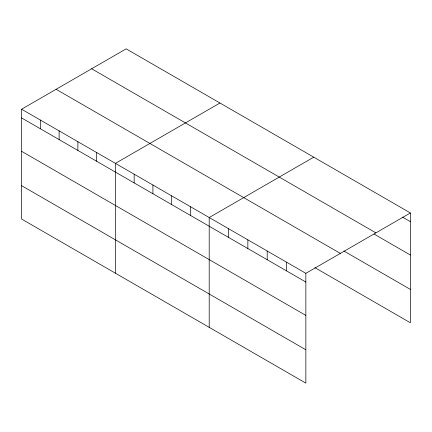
<?xml version="1.0" encoding="UTF-8"?>
<svg xmlns="http://www.w3.org/2000/svg" width="432" height="432" viewBox="0 0 432 432"><rect width="100%" height="100%" fill="white"/><g stroke="black" fill="none" stroke-linecap="round" stroke-linejoin="round"><path stroke-width="0.65" d="M305.851 315.403L305.851 273.326L21.6 109.215L21.6 219.04L305.851 383.146L305.851 315.403L21.6 151.297M314.89 267.646L410.4 322.785L410.4 212.96L126.149 48.854L21.6 109.215M219.953 103.01L115.403 163.372L115.403 273.197M313.756 157.162L209.201 217.528L209.201 327.348M305.851 273.326L410.4 212.96M402.44 217.08L410.4 221.675M91.649 68.774L375.899 232.88M374.015 234.036L410.4 255.042M343.888 251.019L410.4 289.418M56.101 89.294L340.351 253.406M21.6 117.931L305.851 282.037M21.6 185.674L305.851 349.78M286.519 262.165L286.519 270.88M267.192 251.003L267.192 259.718M247.86 239.846L247.86 248.562M228.533 228.685L228.533 237.4M190.442 206.696L190.442 215.411M171.682 195.863L171.682 204.579M152.923 185.031L152.923 193.747M134.163 174.204L134.163 182.914M96.644 152.539L96.644 161.255M77.879 141.707L77.879 150.422M59.119 130.88L59.119 139.59M40.36 120.047L40.36 128.763"/></g></svg>
